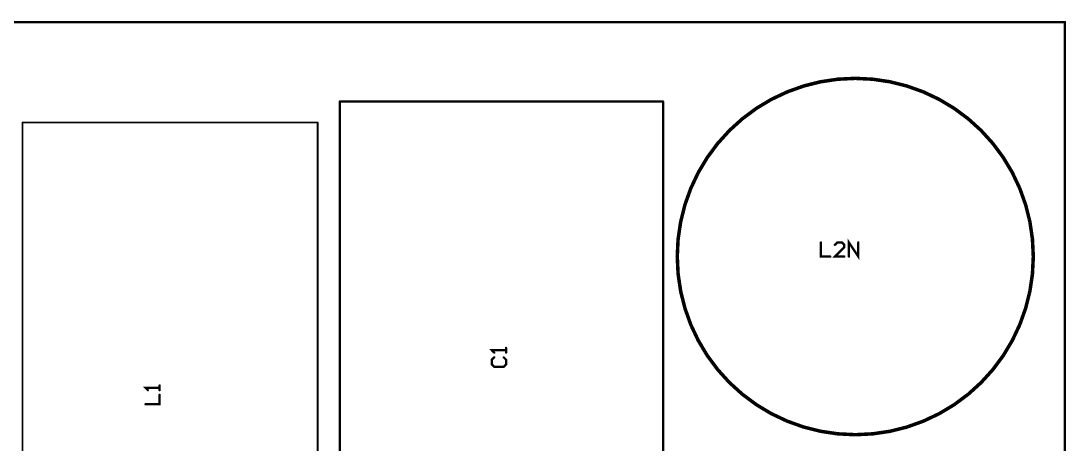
# Model space of a CAD drawing. Extents: x -4.2 to 14.8, y -3.5 to 8.8.
# Drawn here: x 0.006538 to 0.011, y 0.0054 to 0.007205 of the extents above; entities that cross this region are included whole.
import ezdxf

# ---------------------------------------------------------------- set-up
doc = ezdxf.new("R2010")
doc.units = 0
doc.layers.add('2D_LINE_00', color=1, linetype='CONTINUOUS')

# ---------------------------------------------------------------- blocks, each defined once
blk = doc.blocks.new('SMOOTH_0$00001')
at = {"const_width": 0.00000499}
blk.add_lwpolyline([(-0.0000025, 0, 1), (0.0000025, 0, 1)], format="xyb", close=True, dxfattribs=at)
blk = doc.blocks.new('DRAWING_139')
at = {"layer": '2D_LINE_00', "const_width": 0.00001}
blk.add_lwpolyline([(0, 0), (0.001375, 0), (0.001375, 0.002265)], dxfattribs=at)
at = {"layer": '2D_LINE_00'}
for p in [(0.001375, 0.002265), (0, 0), (0.001375, 0)]:
    blk.add_blockref('SMOOTH_0$00001', p, dxfattribs=at)
blk = doc.blocks.new('DRAWING_140')
at = {"layer": '2D_LINE_00', "const_width": 0.00001}
blk.add_lwpolyline([(0, 0), (0.00138, 0)], dxfattribs=at)
at = {"layer": '2D_LINE_00'}
for p in [(0, 0), (0.00138, 0)]:
    blk.add_blockref('SMOOTH_0$00001', p, dxfattribs=at)
blk = doc.blocks.new('DRAWING_141')
at = {"layer": '2D_LINE_00', "const_width": 0.00001}
blk.add_lwpolyline([(0, 0), (0, 0.00226)], dxfattribs=at)
at = {"layer": '2D_LINE_00'}
for p in [(0, 0.00226), (0, 0)]:
    blk.add_blockref('SMOOTH_0$00001', p, dxfattribs=at)
blk = doc.blocks.new('DRAWING_308')
at = {"layer": '2D_LINE_00', "const_width": 0.00001}
blk.add_lwpolyline([(0, 0), (0.01123, 0), (0.01123, 0.0074)], dxfattribs=at)
at = {"layer": '2D_LINE_00'}
blk.add_blockref('SMOOTH_0$00001', (0.01123, 0.0074), dxfattribs=at)
blk = doc.blocks.new('DRAWING_309')
at = {"layer": '2D_LINE_00', "const_width": 0.00001}
blk.add_lwpolyline([(0, 0), (0.01123, 0)], dxfattribs=at)
at = {"layer": '2D_LINE_00'}
blk.add_blockref('SMOOTH_0$00001', (0.01123, 0), dxfattribs=at)
blk = doc.blocks.new('DRAWING_366')
at = {"layer": '2D_LINE_00', "const_width": 0.00001}
blk.add_lwpolyline([(0, 0), (0.00006, 0), (0.00006, 0.00004)], dxfattribs=at)
at = {"layer": '2D_LINE_00'}
for p in [(0.00006, 0.00004), (0, 0), (0.00006, 0)]:
    blk.add_blockref('SMOOTH_0$00001', p, dxfattribs=at)
blk = doc.blocks.new('DRAWING_367')
at = {"layer": '2D_LINE_00', "const_width": 0.00001}
blk.add_lwpolyline([(0, 0), (0, 0.00002), (0, 0.00001), (-0.00006, 0.00001), (-0.00005, 0)], dxfattribs=at)
at = {"layer": '2D_LINE_00'}
for p in [(-0.00006, 0.00001), (-0.00005, 0), (0, 0.00002), (0, 0.00001), (0, 0)]:
    blk.add_blockref('SMOOTH_0$00001', p, dxfattribs=at)
blk = doc.blocks.new('DRAWING_406')
at = {"layer": '2D_LINE_00', "const_width": 0.00001}
blk.add_lwpolyline([(0, 0), (-0.00001, -0.00001), (-0.00001, -0.00003), (0, -0.00004), (0.00004, -0.00004), (0.00005, -0.00003), (0.00005, -0.00001), (0.00004, 0)], dxfattribs=at)
at = {"layer": '2D_LINE_00'}
for p in [(0, 0), (0.00004, 0), (-0.00001, -0.00001), (-0.00001, -0.00003), (0, -0.00004), (0.00004, -0.00004), (0.00005, -0.00001), (0.00005, -0.00003)]:
    blk.add_blockref('SMOOTH_0$00001', p, dxfattribs=at)
blk = doc.blocks.new('DRAWING_407')
at = {"layer": '2D_LINE_00', "const_width": 0.00001}
blk.add_lwpolyline([(0, 0), (0, 0.00002), (0, 0.00001), (-0.00006, 0.00001), (-0.00005, 0)], dxfattribs=at)
at = {"layer": '2D_LINE_00'}
for p in [(-0.00006, 0.00001), (-0.00005, 0), (0, 0.00002), (0, 0.00001), (0, 0)]:
    blk.add_blockref('SMOOTH_0$00001', p, dxfattribs=at)
blk = doc.blocks.new('DRAWING_408')
at = {"layer": '2D_LINE_00', "const_width": 0.00001}
blk.add_lwpolyline([(0, 0), (0, -0.00006), (0.00004, -0.00006)], dxfattribs=at)
at = {"layer": '2D_LINE_00'}
for p in [(0, 0), (0, -0.00006), (0.00004, -0.00006)]:
    blk.add_blockref('SMOOTH_0$00001', p, dxfattribs=at)
blk = doc.blocks.new('DRAWING_409')
at = {"layer": '2D_LINE_00', "const_width": 0.00001}
blk.add_lwpolyline([(0, 0), (-0.00004, 0), (0, 0.00004), (0, 0.00005), (-0.00001, 0.00006), (-0.00003, 0.00006), (-0.00004, 0.00005)], dxfattribs=at)
at = {"layer": '2D_LINE_00'}
for p in [(-0.00004, 0.00005), (-0.00003, 0.00006), (-0.00001, 0.00006), (0, 0.00005), (0, 0.00004), (-0.00004, 0), (0, 0)]:
    blk.add_blockref('SMOOTH_0$00001', p, dxfattribs=at)
blk = doc.blocks.new('DRAWING_410')
at = {"layer": '2D_LINE_00', "const_width": 0.00001}
blk.add_lwpolyline([(0, 0), (0, 0.00006), (0.00004, 0), (0.00004, 0.00006)], dxfattribs=at)
at = {"layer": '2D_LINE_00'}
for p in [(0, 0.00006), (0.00004, 0.00006), (0, 0), (0.00004, 0)]:
    blk.add_blockref('SMOOTH_0$00001', p, dxfattribs=at)
blk = doc.blocks.new('DRAWING_553')
at = {"layer": '2D_LINE_00', "const_width": 0.000015}
blk.add_lwpolyline([(0, 0, 1), (0.00152, 0, 1)], format="xyb", close=True, dxfattribs=at)
blk = doc.blocks.new('SMOOTH_0$000007874')
at = {"const_width": 0.00000394}
blk.add_lwpolyline([(-0.000002, 0, 1), (0.000002, 0, 1)], format="xyb", close=True, dxfattribs=at)
blk = doc.blocks.new('DRAWING_575')
at = {"layer": '2D_LINE_00', "const_width": 0.00000787}
blk.add_lwpolyline([(0, 0), (0.0012598, 0)], dxfattribs=at)
at = {"layer": '2D_LINE_00'}
for p in [(0, 0), (0.0012598, 0)]:
    blk.add_blockref('SMOOTH_0$000007874', p, dxfattribs=at)
blk = doc.blocks.new('DRAWING_576')
at = {"layer": '2D_LINE_00', "const_width": 0.00000787}
blk.add_lwpolyline([(0, 0), (0, 0.0023228)], dxfattribs=at)
at = {"layer": '2D_LINE_00'}
for p in [(0, 0.0023228), (0, 0)]:
    blk.add_blockref('SMOOTH_0$000007874', p, dxfattribs=at)
blk = doc.blocks.new('DRAWING_577')
at = {"layer": '2D_LINE_00', "const_width": 0.00000787}
blk.add_lwpolyline([(0, 0), (0, 0.0023228)], dxfattribs=at)
at = {"layer": '2D_LINE_00'}
for p in [(0, 0.0023228), (0, 0)]:
    blk.add_blockref('SMOOTH_0$000007874', p, dxfattribs=at)

msp = doc.modelspace()

# ---------------------------------------------------------------- block references
for name, p in [('DRAWING_308', (-0.000235, -0.0002)), ('DRAWING_309', (-0.000235, 0.0072)), ('DRAWING_553', (0.00934, 0.0062)), ('DRAWING_140', (0.0078994, 0.0068609)), ('DRAWING_141', (0.0078994, 0.0046009)), ('DRAWING_139', (0.0079044, 0.0045959)), ('DRAWING_575', (0.0065451, 0.0067714)), ('DRAWING_576', (0.0065451, 0.0044486)), ('DRAWING_577', (0.0078049, 0.0044486)), ('DRAWING_408', (0.009953, 0.00626)), ('DRAWING_409', (0.010053, 0.0062)), ('DRAWING_410', (0.010073, 0.0062)), ('DRAWING_407', (0.008609, 0.00579)), ('DRAWING_406', (0.008559, 0.00577)), ('DRAWING_367', (0.00713, 0.00563)), ('DRAWING_366', (0.00707, 0.00557))]:
    msp.add_blockref(name, p)

doc.saveas('drawing.dxf')
